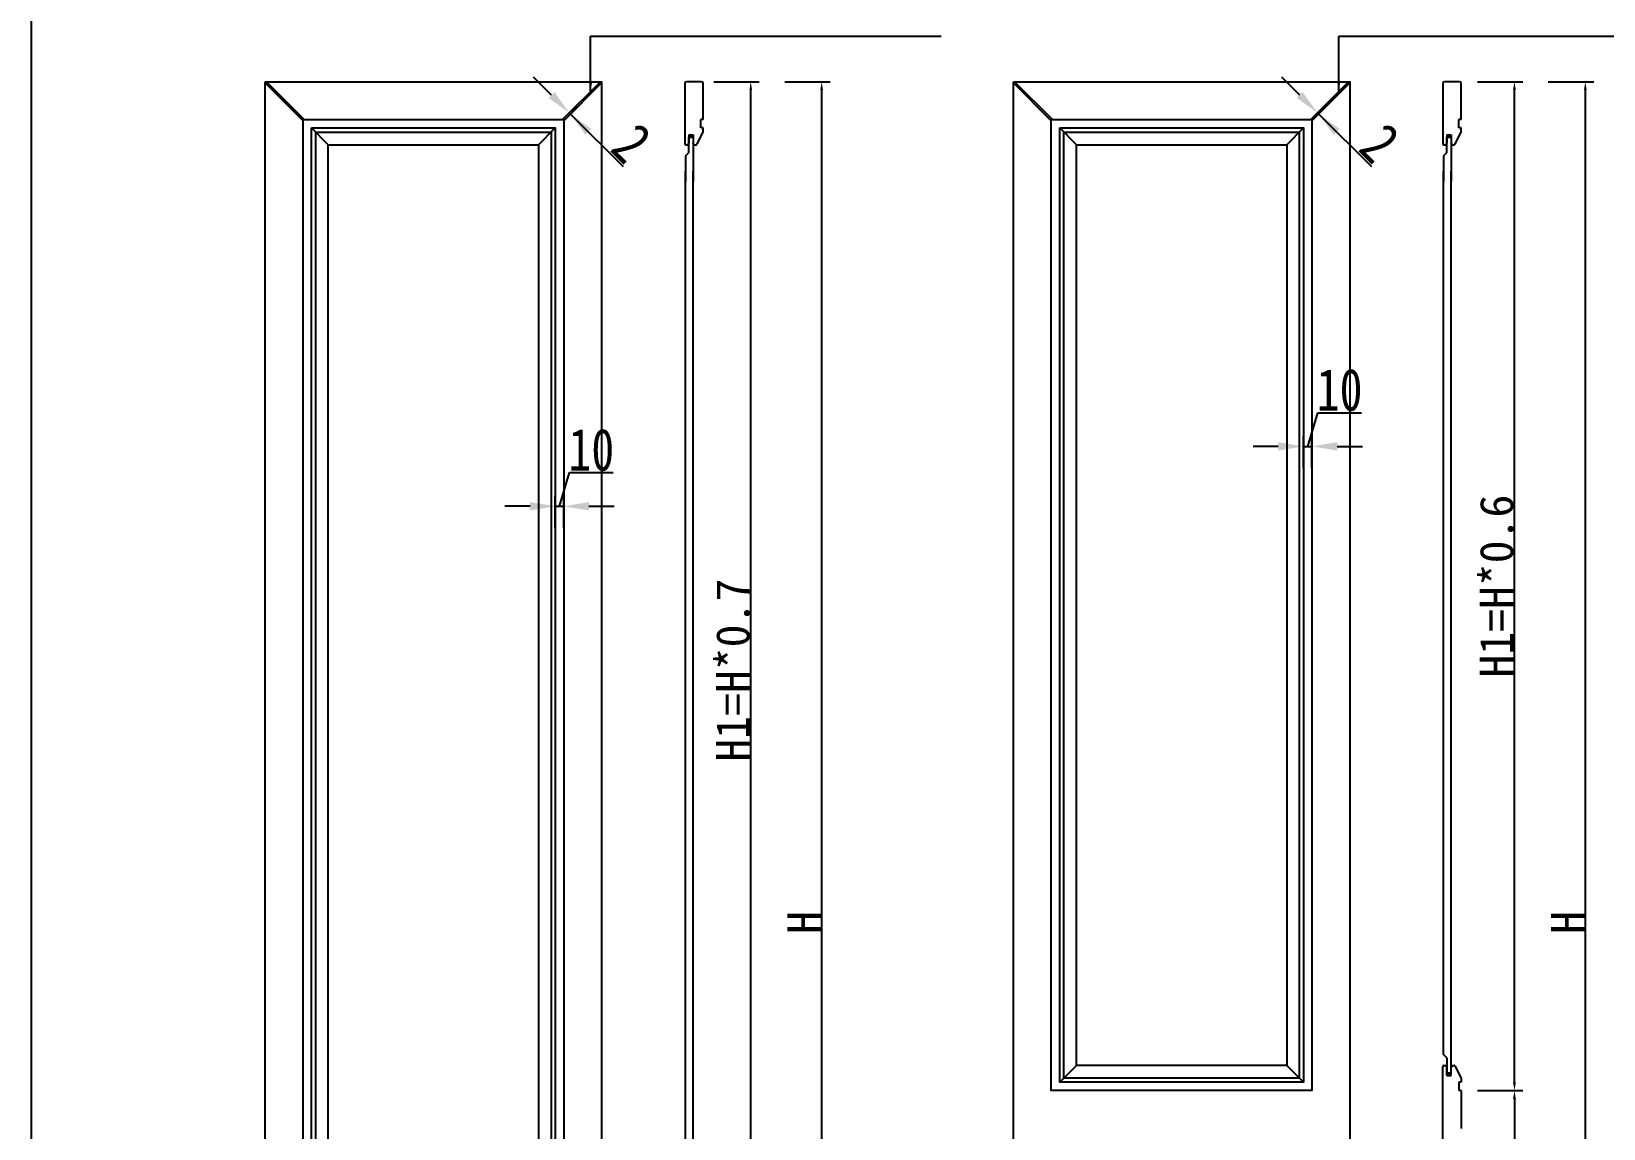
# Model space of a CAD drawing. Header units: millimetres. Extents: x 85186 to 129000, y -77269 to -36327.
# Drawn here: x 93423 to 95293, y -70913 to -69608 of the extents above; entities that cross this region are included whole.
import ezdxf

# ---------------------------------------------------------------- set-up
doc = ezdxf.new("R2010")
doc.units = ezdxf.units.MM
doc.layers.add('粗实线', color=7, linetype='Continuous')
doc.layers.add('细实线', color=251, linetype='Continuous')
doc.styles.get("Standard").update_dxf_attribs({"font": 'SimSun.ttf'})
doc.styles.add('ZB_宋体', font='SimSun.ttf')
doc.styles.add('宋体', font='SimSun.ttf', dxfattribs={"width": 0.8})
doc.dimstyles.new('客来福标注小', dxfattribs={"dimscale": 20, "dimtxt": 2, "dimasz": 0.5, "dimexe": 0.5, "dimexo": 0, "dimgap": 0.05, "dimtad": 1, "dimdec": 0, "dimzin": 0, "dimdsep": 46, "dimtxsty": 'Standard', "dimcen": 0, "dimclrd": 256, "dimclre": 256, "dimclrt": 256, "dimadec": 0, "dimazin": 0, "dimtfac": 1, "dimtdec": 0, "dimtofl": 0, "dimtmove": 1, "dimatfit": 3, "dimfxl": 2.2, "dimfxlon": 1, "dimtolj": 1, "dimtzin": 0, "dimarcsym": 0})
doc.dimstyles.new('客来福衣柜标注大', dxfattribs={"dimscale": 20, "dimtxt": 2.5, "dimasz": 1.5, "dimexe": 0.6, "dimexo": 0, "dimgap": 0.1, "dimtad": 1, "dimdec": 0, "dimzin": 0, "dimdsep": 46, "dimtxsty": '宋体', "dimcen": 0, "dimclrd": 251, "dimclre": 251, "dimclrt": 256, "dimadec": 0, "dimazin": 0, "dimtfac": 1, "dimtdec": 0, "dimtofl": 0, "dimtmove": 1, "dimatfit": 3, "dimfxl": 3.8, "dimfxlon": 1, "dimtolj": 1, "dimtzin": 0, "dimarcsym": 0})

# ---------------------------------------------------------------- blocks, each defined once
blk = doc.blocks.new('*D3211')
at = {"color": 251, "linetype": 'ByBlock', "lineweight": -2, "ltscale": 6, "transparency": 16777216}
for p, q in [((94041.3, -69683.6), (94020, -69662.3)), ((94059.1, -69708.1), (94071, -69696.3)), ((94060.6, -69709.5), (94072.4, -69697.7)), ((94063.9, -69706.2), (94062.5, -69704.8)), ((94126.9, -69769.2), (94063.9, -69706.2)), ((94085.1, -69727.4), (94106.3, -69748.6))]:
    blk.add_line(p, q, dxfattribs=at)
at = {"color": 251, "linetype": 'ByBlock', "ltscale": 6, "transparency": 16777216}
for points in [[(94044.8, -69680), (94037.7, -69687.1), (94062.5, -69704.8)], [(94088.6, -69723.9), (94081.6, -69730.9), (94063.9, -69706.2)]]:
    blk.add_solid(points, dxfattribs=at)
at = {"layer": 'Defpoints', "color": 0, "linetype": 'ByBlock', "ltscale": 6, "transparency": 16777216}
for p in [(94062.5, -69704.8), (94059.1, -69708.1), (94060.6, -69709.5)]:
    blk.add_point(p, dxfattribs=at)
at = {"linetype": 'ByBlock', "ltscale": 6, "transparency": 16777216, "insert": (94136.8, -69740.9), "char_height": 50, "attachment_point": 5, "rotation": 315, "style": '宋体'}
blk.add_mtext('\\A1;2', dxfattribs=at)
blk = doc.blocks.new('*D3212')
at = {"color": 251, "linetype": 'ByBlock', "lineweight": -2, "ltscale": 6, "transparency": 16777216}
for p, q in [((94050.8, -70172.8), (94062.8, -70132.8)), ((94062.8, -70132.8), (94114.7, -70132.8)), ((94015.8, -70172.8), (93985.8, -70172.8)), ((94045.8, -70198.6), (94045.8, -70160.8)), ((94045.8, -70172.8), (94055.8, -70172.8)), ((94055.8, -70198.6), (94055.8, -70160.8)), ((94085.8, -70172.8), (94115.8, -70172.8))]:
    blk.add_line(p, q, dxfattribs=at)
at = {"color": 251, "linetype": 'ByBlock', "ltscale": 6, "transparency": 16777216}
for points in [[(94015.8, -70167.8), (94015.8, -70177.8), (94045.8, -70172.8)], [(94085.8, -70167.8), (94085.8, -70177.8), (94055.8, -70172.8)]]:
    blk.add_solid(points, dxfattribs=at)
at = {"layer": 'Defpoints', "color": 0, "linetype": 'ByBlock', "ltscale": 6, "transparency": 16777216}
for p in [(94055.8, -70172.8), (94045.8, -70198.6), (94055.8, -70198.6)]:
    blk.add_point(p, dxfattribs=at)
at = {"linetype": 'ByBlock', "ltscale": 6, "transparency": 16777216, "insert": (94088.7, -70105.8), "char_height": 50, "attachment_point": 5, "style": '宋体'}
blk.add_mtext('\\A1;10', dxfattribs=at)
blk = doc.blocks.new('*D3213')
at = {"lineweight": -2, "transparency": 16777216}
for p, q in [((94318.7, -69667.8), (94372.7, -69667.8)), ((94362.7, -69677.8), (94362.7, -71657.8)), ((94318.7, -71667.8), (94372.7, -71667.8))]:
    blk.add_line(p, q, dxfattribs=at)
at = {"transparency": 16777216}
for points in [[(94361, -69677.8), (94364.3, -69677.8), (94362.7, -69667.8)], [(94361, -71657.8), (94364.3, -71657.8), (94362.7, -71667.8)]]:
    blk.add_solid(points, dxfattribs=at)
at = {"layer": 'Defpoints', "color": 0, "transparency": 16777216}
for p in [(94252.2, -69667.8), (94252.2, -71667.8), (94362.7, -71667.8)]:
    blk.add_point(p, dxfattribs=at)
at = {"transparency": 16777216, "insert": (94341.7, -70667.8), "char_height": 40, "attachment_point": 5, "rotation": 90, "style": 'ZB_宋体'}
blk.add_mtext('\\A1;H', dxfattribs=at)
blk = doc.blocks.new('*D3215')
at = {"lineweight": -2, "transparency": 16777216}
for p, q in [((94234.3, -69667.8), (94288.3, -69667.8)), ((94278.3, -71057.8), (94278.3, -69677.8)), ((94234.3, -71067.8), (94288.3, -71067.8))]:
    blk.add_line(p, q, dxfattribs=at)
at = {"transparency": 16777216}
for points in [[(94276.7, -69677.8), (94280, -69677.8), (94278.3, -69667.8)], [(94276.7, -71057.8), (94280, -71057.8), (94278.3, -71067.8)]]:
    blk.add_solid(points, dxfattribs=at)
at = {"layer": 'Defpoints', "color": 0, "transparency": 16777216}
for p in [(94147.8, -69667.8), (94278.3, -69667.8), (94147.8, -71067.8)]:
    blk.add_point(p, dxfattribs=at)
at = {"transparency": 16777216, "insert": (94257.3, -70367.8), "char_height": 40, "attachment_point": 5, "rotation": 90, "style": 'ZB_宋体'}
blk.add_mtext('\\A1;H1=H*0.7', dxfattribs=at)
blk = doc.blocks.new('*D3216')
at = {"color": 251, "linetype": 'ByBlock', "lineweight": -2, "ltscale": 6, "transparency": 16777216}
for p, q in [((94931.4, -69683.6), (94910.2, -69662.3)), ((94949.3, -69708.1), (94961.1, -69696.3)), ((94950.7, -69709.5), (94962.5, -69697.7)), ((94954, -69706.2), (94952.6, -69704.8)), ((95017.1, -69769.2), (94954, -69706.2)), ((94975.2, -69727.4), (94996.5, -69748.6))]:
    blk.add_line(p, q, dxfattribs=at)
at = {"color": 251, "linetype": 'ByBlock', "ltscale": 6, "transparency": 16777216}
for points in [[(94934.9, -69680), (94927.9, -69687.1), (94952.6, -69704.8)], [(94978.8, -69723.9), (94971.7, -69730.9), (94954, -69706.2)]]:
    blk.add_solid(points, dxfattribs=at)
at = {"layer": 'Defpoints', "color": 0, "linetype": 'ByBlock', "ltscale": 6, "transparency": 16777216}
for p in [(94952.6, -69704.8), (94949.3, -69708.1), (94950.7, -69709.5)]:
    blk.add_point(p, dxfattribs=at)
at = {"linetype": 'ByBlock', "ltscale": 6, "transparency": 16777216, "insert": (95026.9, -69740.9), "char_height": 50, "attachment_point": 5, "rotation": 315, "style": '宋体'}
blk.add_mtext('\\A1;2', dxfattribs=at)
blk = doc.blocks.new('*D3217')
at = {"color": 251, "linetype": 'ByBlock', "lineweight": -2, "ltscale": 6, "transparency": 16777216}
for p, q in [((94941, -70101.5), (94953, -70061.5)), ((94953, -70061.5), (95004.8, -70061.5)), ((94936, -70127.4), (94936, -70089.5)), ((94946, -70127.4), (94946, -70089.5)), ((94906, -70101.5), (94876, -70101.5)), ((94936, -70101.5), (94946, -70101.5)), ((94976, -70101.5), (95006, -70101.5))]:
    blk.add_line(p, q, dxfattribs=at)
at = {"color": 251, "linetype": 'ByBlock', "ltscale": 6, "transparency": 16777216}
for points in [[(94906, -70096.5), (94906, -70106.5), (94936, -70101.5)], [(94976, -70096.5), (94976, -70106.5), (94946, -70101.5)]]:
    blk.add_solid(points, dxfattribs=at)
at = {"layer": 'Defpoints', "color": 0, "linetype": 'ByBlock', "ltscale": 6, "transparency": 16777216}
for p in [(94946, -70101.5), (94936, -70127.4), (94946, -70127.4)]:
    blk.add_point(p, dxfattribs=at)
at = {"linetype": 'ByBlock', "ltscale": 6, "transparency": 16777216, "insert": (94978.9, -70034.5), "char_height": 50, "attachment_point": 5, "style": '宋体'}
blk.add_mtext('\\A1;10', dxfattribs=at)
blk = doc.blocks.new('*D3220')
at = {"lineweight": -2, "transparency": 16777216}
for p, q in [((95227.2, -69667.8), (95281.2, -69667.8)), ((95271.2, -69677.8), (95271.2, -71657.8)), ((95227.2, -71667.8), (95281.2, -71667.8))]:
    blk.add_line(p, q, dxfattribs=at)
at = {"transparency": 16777216}
for points in [[(95269.6, -69677.8), (95272.9, -69677.8), (95271.2, -69667.8)], [(95269.6, -71657.8), (95272.9, -71657.8), (95271.2, -71667.8)]]:
    blk.add_solid(points, dxfattribs=at)
at = {"layer": 'Defpoints', "color": 0, "transparency": 16777216}
for p in [(95160.8, -69667.8), (95160.8, -71667.8), (95271.2, -71667.8)]:
    blk.add_point(p, dxfattribs=at)
at = {"transparency": 16777216, "insert": (95250.2, -70667.8), "char_height": 40, "attachment_point": 5, "rotation": 90, "style": 'ZB_宋体'}
blk.add_mtext('\\A1;H', dxfattribs=at)
blk = doc.blocks.new('*D3221')
at = {"lineweight": -2, "transparency": 16777216}
for p, q in [((95142.9, -70867.8), (95196.9, -70867.8)), ((95186.9, -70877.8), (95186.9, -71657.8)), ((95142.9, -71667.8), (95196.9, -71667.8))]:
    blk.add_line(p, q, dxfattribs=at)
at = {"transparency": 16777216}
for points in [[(95185.2, -70877.8), (95188.6, -70877.8), (95186.9, -70867.8)], [(95185.2, -71657.8), (95188.6, -71657.8), (95186.9, -71667.8)]]:
    blk.add_solid(points, dxfattribs=at)
at = {"layer": 'Defpoints', "color": 0, "transparency": 16777216}
for p in [(95056.4, -70867.8), (95116.4, -71667.8), (95186.9, -71667.8)]:
    blk.add_point(p, dxfattribs=at)
at = {"transparency": 16777216, "insert": (95165.9, -71267.8), "char_height": 40, "attachment_point": 5, "rotation": 90, "style": 'ZB_宋体'}
blk.add_mtext('\\A1;H2=H*0.4', dxfattribs=at)
blk = doc.blocks.new('*D3222')
at = {"lineweight": -2, "transparency": 16777216}
for p, q in [((95142.9, -69667.8), (95196.9, -69667.8)), ((95186.9, -70857.8), (95186.9, -69677.8)), ((95142.9, -70867.8), (95196.9, -70867.8))]:
    blk.add_line(p, q, dxfattribs=at)
at = {"transparency": 16777216}
for points in [[(95185.2, -69677.8), (95188.6, -69677.8), (95186.9, -69667.8)], [(95185.2, -70857.8), (95188.6, -70857.8), (95186.9, -70867.8)]]:
    blk.add_solid(points, dxfattribs=at)
at = {"layer": 'Defpoints', "color": 0, "transparency": 16777216}
for p in [(95056.4, -69667.8), (95186.9, -69667.8), (95056.4, -70867.8)]:
    blk.add_point(p, dxfattribs=at)
at = {"transparency": 16777216, "insert": (95165.9, -70267.8), "char_height": 40, "attachment_point": 5, "rotation": 90, "style": 'ZB_宋体'}
blk.add_mtext('\\A1;H1=H*0.6', dxfattribs=at)

msp = doc.modelspace()

# ---------------------------------------------------------------- hatches: boundary and pattern name
at = {"layer": '细实线'}
h = msp.add_hatch(color=256, dxfattribs=at)
edge = h.paths.add_edge_path()
edge.add_ellipse((94207.281, -69732.32), major_axis=(2.5, 0), ratio=0.6, start_angle=90, end_angle=180, ccw=False)
edge.add_ellipse((94207.281, -69732.32), major_axis=(2.5, 0), ratio=0.6, start_angle=0, end_angle=90, ccw=False)
edge.add_ellipse((94207.281, -69732.32), major_axis=(2.5, 0), ratio=0.6, start_angle=180, end_angle=360, ccw=False)
h = msp.add_hatch(color=256, dxfattribs=at)
edge = h.paths.add_edge_path()
edge.add_ellipse((95109.148, -69732.32), major_axis=(2.5, 0), ratio=0.6, start_angle=90, end_angle=180, ccw=False)
edge.add_ellipse((95109.148, -69732.32), major_axis=(2.5, 0), ratio=0.6, start_angle=0, end_angle=90, ccw=False)
edge.add_ellipse((95109.148, -69732.32), major_axis=(2.5, 0), ratio=0.6, start_angle=180, end_angle=360, ccw=False)
h = msp.add_hatch(color=256, dxfattribs=at)
edge = h.paths.add_edge_path()
edge.add_ellipse((95109.148, -70848.32), major_axis=(2.5, 0), ratio=0.6, start_angle=180, end_angle=270)
edge.add_ellipse((95109.148, -70848.32), major_axis=(2.5, 0), ratio=0.6, start_angle=270, end_angle=360)
edge.add_ellipse((95109.148, -70848.32), major_axis=(2.5, 0), ratio=0.6, start_angle=0, end_angle=180)

# ---------------------------------------------------------------- linework, layer by layer
for p, q in [((94204.781, -69751.82), (94200.781, -69755.82)), ((95106.648, -69751.82), (95102.648, -69755.82)), ((95106.648, -70828.82), (95102.648, -70824.82))]:
    msp.add_line(p, q)
at = {"color": 0}
msp.add_lwpolyline([(93422.584, -69528.396), (96439.683, -69528.396), (96439.683, -72417.089), (93422.584, -72417.089)], close=True, dxfattribs=at)
at = {"layer": '粗实线'}
for p, q in [((94199.781, -69669.82), (94199.781, -69741.32)), ((94219.781, -69667.82), (94201.781, -69667.82)), ((94221.781, -69712.82), (94221.781, -69669.82)), ((95101.648, -69669.82), (95101.648, -69741.32)), ((95121.648, -69667.82), (95103.648, -69667.82)), ((95123.648, -69712.82), (95123.648, -69669.82)), ((94218.781, -69722.82), (94218.781, -69712.82)), ((94221.781, -69712.82), (94218.781, -69712.82)), ((94221.781, -69722.82), (94218.781, -69722.82)), ((94221.781, -69727.82), (94221.781, -69722.82)), ((95120.648, -69722.82), (95120.648, -69712.82)), ((95123.648, -69712.82), (95120.648, -69712.82)), ((95123.648, -69722.82), (95120.648, -69722.82)), ((95123.648, -69727.82), (95123.648, -69722.82)), ((94201.281, -69742.82), (94203.781, -69742.82)), ((94203.781, -69742.82), (94204.781, -69740.82)), ((94204.781, -69730.82), (94204.781, -69740.82)), ((94204.781, -69730.82), (94209.781, -69730.82)), ((94204.781, -69733.82), (94209.781, -69733.82)), ((94204.781, -69751.82), (94204.781, -69733.82)), ((94209.781, -69730.82), (94209.781, -69740.82)), ((94209.781, -69733.82), (94209.781, -69786.564)), ((94210.781, -69742.82), (94209.781, -69740.82)), ((94210.781, -69742.82), (94213.181, -69742.82)), ((94214.063, -69742.291), (94221.781, -69727.82)), ((95103.148, -69742.82), (95105.648, -69742.82)), ((95105.648, -69742.82), (95106.648, -69740.82)), ((95106.648, -69730.82), (95106.648, -69740.82)), ((95106.648, -69730.82), (95111.648, -69730.82)), ((95106.648, -69733.82), (95111.648, -69733.82)), ((95106.648, -69751.82), (95106.648, -69733.82)), ((95111.648, -69730.82), (95111.648, -69740.82)), ((95111.648, -69733.82), (95111.648, -69786.564)), ((95112.648, -69742.82), (95111.648, -69740.82)), ((95112.648, -69742.82), (95115.048, -69742.82)), ((95115.93, -69742.291), (95123.648, -69727.82)), ((94200.781, -69755.82), (94200.781, -69786.589)), ((95102.648, -69755.82), (95102.648, -69786.589)), ((94200.781, -71024.82), (94200.781, -69774.258)), ((94209.781, -71049.82), (94209.781, -69774.284)), ((95102.648, -70824.82), (95102.648, -69774.258)), ((95111.648, -70849.82), (95111.648, -69774.284)), ((95102.648, -70824.82), (95102.648, -70794.051)), ((95111.648, -70846.82), (95111.648, -70794.077)), ((95106.648, -70828.82), (95106.648, -70846.82)), ((95101.648, -70941.424), (95101.648, -70839.32)), ((95103.148, -70837.82), (95105.648, -70837.82)), ((95105.648, -70837.82), (95106.648, -70839.82)), ((95106.648, -70849.82), (95106.648, -70839.82)), ((95106.648, -70846.82), (95111.648, -70846.82)), ((95112.648, -70837.82), (95111.648, -70839.82)), ((95111.648, -70849.82), (95111.648, -70839.82)), ((95112.648, -70837.82), (95115.048, -70837.82)), ((95115.93, -70838.35), (95123.648, -70852.82)), ((95106.648, -70849.82), (95111.648, -70849.82)), ((95120.648, -70857.82), (95120.648, -70867.82)), ((95123.648, -70857.82), (95120.648, -70857.82)), ((95123.648, -70852.82), (95123.648, -70857.82)), ((95123.648, -70867.82), (95120.648, -70867.82)), ((95123.648, -70867.82), (95123.648, -70912.924))]:
    msp.add_line(p, q, dxfattribs=at)
for points in [[(93700.736, -69667.82), (94100.83, -69667.82), (94100.83, -71667.82), (93700.736, -71667.82)], [(94590.884, -69667.82), (94990.978, -69667.82), (94990.978, -71667.82), (94590.884, -71667.82)], [(93775.736, -69742.82), (94025.83, -69742.82), (94025.83, -71037.82), (93775.736, -71037.82)], [(94665.884, -69742.82), (94915.978, -69742.82), (94915.978, -70837.82), (94665.884, -70837.82)]]:
    msp.add_lwpolyline(points, close=True, dxfattribs=at)
at = {"layer": '粗实线', "color": 1}
for points in [[(93745.736, -69712.82), (94055.83, -69712.82), (94055.83, -71067.82), (93745.736, -71067.82)], [(93755.736, -69722.82), (94045.83, -69722.82), (94045.83, -71057.82), (93755.736, -71057.82)], [(94635.884, -69712.82), (94945.978, -69712.82), (94945.978, -70867.82), (94635.884, -70867.82)], [(94645.884, -69722.82), (94935.978, -69722.82), (94935.978, -70857.82), (94645.884, -70857.82)]]:
    msp.add_lwpolyline(points, close=True, dxfattribs=at)
at = {"layer": '粗实线'}
for centre, radius, start, end in [((94201.781, -69669.82), 2, 90, 180), ((94219.781, -69669.82), 2, 0, 90), ((95103.648, -69669.82), 2, 90, 180), ((95121.648, -69669.82), 2, 0, 90), ((94201.281, -69741.32), 1.5, 180, 270), ((94213.181, -69741.82), 1, 270, 331.927513), ((95103.148, -69741.32), 1.5, 180, 270), ((95115.048, -69741.82), 1, 270, 331.927513), ((95103.148, -70839.32), 1.5, 90, 180), ((95115.048, -70838.82), 1, 28.072487, 90)]:
    msp.add_arc(centre, radius, start, end, dxfattribs=at)
at = {"layer": '细实线'}
for p, q in [((93745.736, -69714.234, 0), (93700.736, -69669.234, 0)), ((93747.15, -69712.82, 0), (93702.15, -69667.82, 0)), ((94054.416, -69712.82, 0), (94099.416, -69667.82, 0)), ((94055.83, -69714.234, 0), (94100.83, -69669.234, 0)), ((94635.884, -69714.234, 0), (94590.884, -69669.234, 0)), ((94637.298, -69712.82, 0), (94592.298, -69667.82, 0)), ((94944.564, -69712.82, 0), (94989.564, -69667.82, 0)), ((94945.978, -69714.234, 0), (94990.978, -69669.234, 0)), ((93775.736, -69742.82, 0), (93755.736, -69722.82, 0)), ((94025.83, -69742.82, 0), (94045.83, -69722.82, 0)), ((94665.884, -69742.82, 0), (94645.884, -69722.82, 0)), ((94915.978, -69742.82, 0), (94935.978, -69722.82, 0)), ((94665.884, -70837.82, 0), (94645.884, -70857.82, 0)), ((94915.978, -70837.82, 0), (94935.978, -70857.82, 0))]:
    msp.add_line(p, q, dxfattribs=at)
for points in [[(93760.736, -69727.82), (94040.83, -69727.82), (94040.83, -71052.82), (93760.736, -71052.82)], [(94650.884, -69727.82), (94930.978, -69727.82), (94930.978, -70852.82), (94650.884, -70852.82)]]:
    msp.add_lwpolyline(points, close=True, dxfattribs=at)
at = {"layer": '细实线', "extrusion": (0, 0, -1)}
for centre in [(94207.281, -69732.32), (95109.148, -69732.32)]:
    msp.add_ellipse(centre, major_axis=(2.5, 0), ratio=0.6, dxfattribs=at)
at = {"layer": '细实线'}
msp.add_ellipse((95109.148, -70848.32), major_axis=(2.5, 0), ratio=0.6, dxfattribs=at)

# ---------------------------------------------------------------- dimensions: what is measured, and where the dimension line sits
at = {"color": 0, "linetype": 'ByBlock', "ltscale": 6}
for base, p1, p2, picture, middle in [((94062.47, -69704.766, 0), (94060.554, -69709.51, 0), (94059.14, -69708.096, 0), '*D3211', (94144.437, -69733.25, 0)), ((94952.618, -69704.766, 0), (94950.702, -69709.51, 0), (94949.288, -69708.096, 0), '*D3216', (95034.585, -69733.25, 0))]:
    dim = msp.add_linear_dim(base=base, p1=p1, p2=p2, angle=135, dimstyle='客来福衣柜标注大', override={"dimtxsty": '宋体'}, dxfattribs=at)
    dim.commit()
    dim.dimension.update_dxf_attribs({"geometry": picture, "text_midpoint": middle, "dimtype": 161})
at = {"color": 0}
for base, p1, p2, text, picture, middle in [((94278.326, -69667.82), (94147.812, -71067.82), (94147.812, -69667.82), 'H1=H*0.7', '*D3215', (94257.326, -70367.82)), ((94362.679, -71667.82), (94252.199, -69667.82), (94252.199, -71667.82), 'H', '*D3213', (94341.679, -70667.82)), ((95186.888, -69667.82), (95056.373, -70867.82), (95056.373, -69667.82), 'H1=H*0.6', '*D3222', (95165.888, -70267.82)), ((95271.241, -71667.82), (95160.761, -69667.82), (95160.761, -71667.82), 'H', '*D3220', (95250.241, -70667.82)), ((95186.888, -71667.82), (95056.373, -70867.82), (95116.373, -71667.82), 'H2=H*0.4', '*D3221', (95165.888, -71267.82))]:
    dim = msp.add_linear_dim(base=base, p1=p1, p2=p2, angle=90, text=text, dimstyle='客来福标注小', override={"dimtxsty": 'ZB_宋体'}, dxfattribs=at)
    dim.commit()
    dim.dimension.update_dxf_attribs({"geometry": picture, "text_midpoint": middle})
at = {"color": 0, "linetype": 'ByBlock', "ltscale": 6}
for base, p1, p2, picture, middle in [((94945.978, -70101.548), (94935.978, -70127.356), (94945.978, -70127.356), '*D3217', (94954.978, -70034.548)), ((94055.83, -70172.831), (94045.83, -70198.64), (94055.83, -70198.64), '*D3212', (94064.83, -70105.831))]:
    dim = msp.add_linear_dim(base=base, p1=p1, p2=p2, dimstyle='客来福衣柜标注大', override={"dimtxsty": '宋体'}, dxfattribs=at)
    dim.commit()
    dim.dimension.update_dxf_attribs({"geometry": picture, "text_midpoint": middle})

# ---------------------------------------------------------------- leaders
at = {"color": 0}
for points in [[(94087.725, -69679.511, 0), (94087.725, -69613.564, 0), (94505.027, -69613.564, 0)], [(94977.873, -69679.511, 0), (94977.873, -69613.564, 0), (95395.174, -69613.564, 0)]]:
    msp.add_leader(points, dimstyle='客来福标注小', override={"dimgap": 0.05, "dimtad": 0}, dxfattribs=at)

doc.saveas('drawing.dxf')
